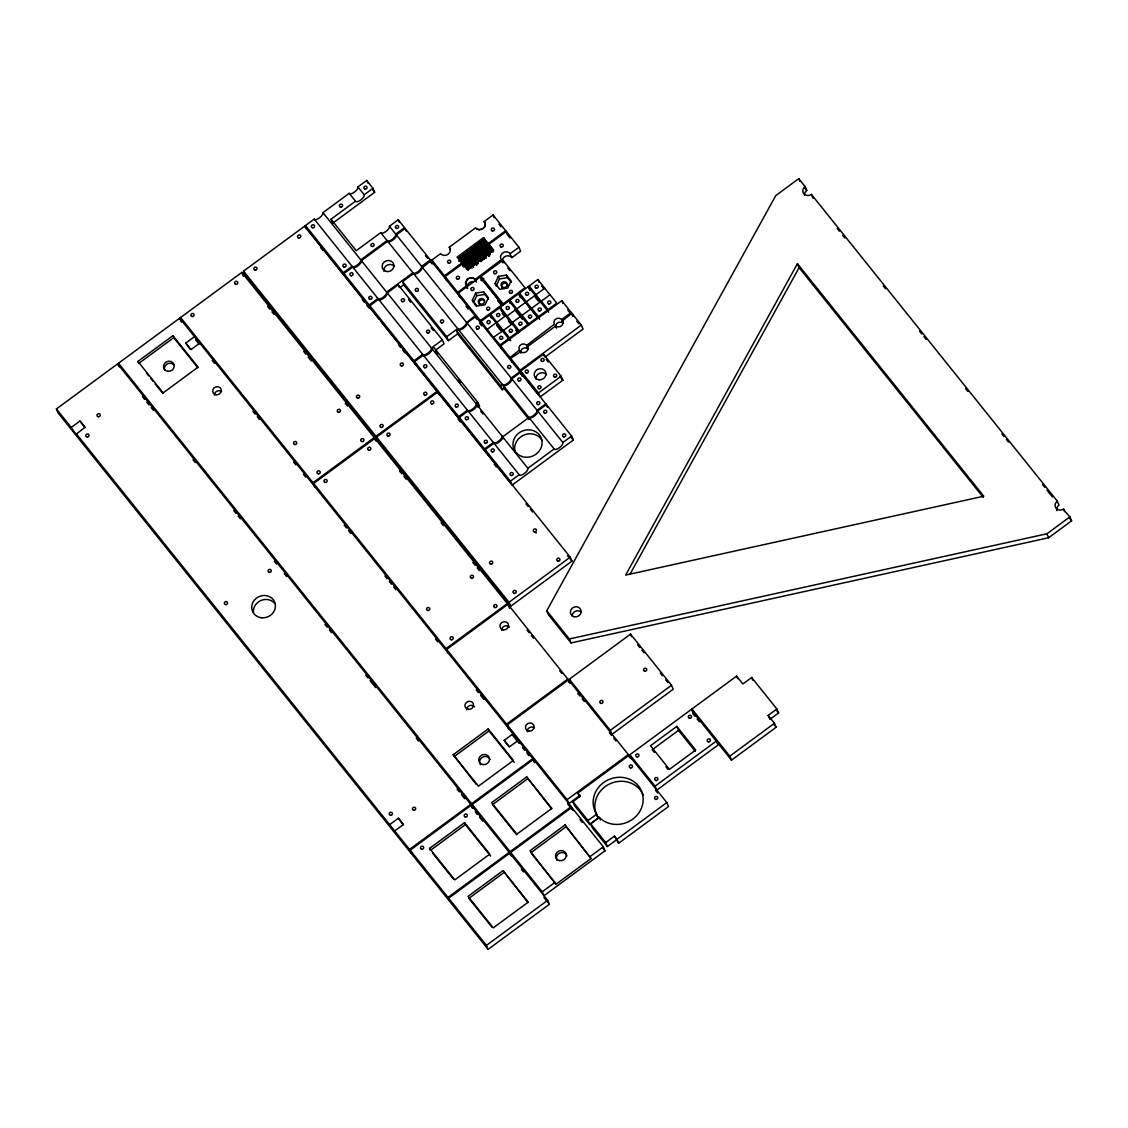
<?xml version="1.0" encoding="UTF-8"?>
<svg xmlns="http://www.w3.org/2000/svg" width="1128" height="1128" viewBox="0 0 1128 1128"><rect width="100%" height="100%" fill="white"/><g stroke="black" fill="none" stroke-linecap="round" stroke-linejoin="round"><path stroke-width="1.5" d="M471.786 277.615L467.26 279.039L465.554 283.678M465.526 282.324L468.035 278.461L473.14 277.953M485.237 224.951C484.871 229.407 478.328 231.437 475.579 227.856L449.282 247.215L450.41 249.866M485.294 224.5L485.223 223.612M460.012 257.254L482.939 240.151L487.677 246.059L464.172 263.628L459.04 257.762L460.012 257.254L464.651 263.275M492.146 251.516L488.353 246.806L464.482 264.375L468.374 269.07M472.378 300.175L475.663 293.083L483.658 291.856L488.353 297.721L485.068 304.8L477.074 306.026L472.378 300.175L473.478 302.755L476.763 295.663L475.663 293.083M495.107 283.424L498.407 276.346L506.401 275.119L511.097 280.971L507.797 288.063L499.817 289.29L495.107 283.424L496.207 286.004L499.507 278.926L498.407 276.346M805.068 186.515A5.457 5.005 -23.1 0 0 803.841 193.663A5.457 5.005 -23.1 0 0 811.37 194.368L1057.317 501.156L1056.626 501.706A5.457 5.005 -23.1 0 0 1063.154 509.292L1069.908 516.864L1071.6 520.84L1048.617 537.76L571.036 642.932L548.434 614.732L546.742 610.77L775.782 195.567L798.765 178.647L805.068 186.515L806.76 190.477A5.457 5.005 -23.1 0 0 804.546 195.243M797.411 263.712L625.645 575.083L983.799 496.207L797.411 263.712L799.103 267.674L983.306 497.434M629.889 574.434L799.103 267.674M473.407 256.832L468.67 250.938M478.653 252.968L473.915 247.074M483.898 249.105L479.174 243.211M478.822 252.63L474.169 246.623M487.268 246.637L482.671 240.631M459.392 296.283L457.7 292.307L445.095 276.572L462.466 263.783L467.189 269.677L493.726 250.148L488.988 244.24L506.303 231.494L518.922 247.229L520.614 251.191L511.872 257.635L511.252 256.958A5.457 5.005 -23.1 0 0 502.129 261.259M394.701 830.941L389.654 824.653L398.395 818.209L403.443 824.497L394.701 830.941L409.52 849.426L411.212 853.402L58.092 412.933L56.4 408.956L117.622 363.879L547.658 900.299L549.364 904.275L488.142 949.353L450.312 902.16L448.62 898.198L509.828 853.106L510.956 855.757M120.188 367.206L118.496 363.23L179.704 318.152L571.29 806.59L572.982 810.567M182.285 321.48L180.579 317.504L241.801 272.426L374.214 437.594L375.356 440.244M243.549 271.129L304.772 226.051L437.185 391.233L375.976 436.31L377.668 440.272L245.241 275.105L243.549 271.129L375.976 436.31M342.827 274.005L307.168 229.506L305.462 225.529L314.218 219.1A5.457 2.087 -38.7 0 0 319.435 217.859A5.457 2.087 -38.7 0 0 322.961 212.656L349.229 193.311L355.743 201.517A5.457 2.087 -38.7 0 0 361.002 199.755A5.457 2.087 -38.7 0 0 364.288 194.89L357.914 186.91L366.685 180.452L372.987 188.32L374.679 192.296L332.704 223.203L331.012 219.227L355.531 201.179M137.912 361.439L172.894 335.679L198.119 367.136L163.137 392.896L137.912 361.439L138.758 363.413L173.74 337.653L172.894 335.679M364.217 194.777L372.987 188.32M85.009 427.286L76.267 434.111L74.448 432.221L71.233 427.456L79.961 420.998L85.093 427.582L79.975 421.026M190.153 349.172L185.782 343.067L194.524 336.637L199.656 343.222L190.914 349.666M395.745 234.102L404.515 227.644L398.212 219.777L389.442 226.249L395.815 234.229A5.457 2.087 -38.7 0 1 392.53 239.08A5.457 2.087 -38.7 0 1 387.271 240.856L380.756 232.636L356.236 250.698L331.012 219.227M344.999 276.698L343.307 272.722L352.049 266.293A5.457 2.087 -38.7 0 0 357.266 265.052A5.457 2.087 -38.7 0 0 360.791 259.849L387.059 240.504M343.927 273.512L369.152 304.983L370.844 308.945L345.619 277.488L343.927 273.512L352.712 267.054A5.428 2.073 -38.7 0 0 357.9 265.841A5.428 2.073 -38.7 0 0 361.397 260.653L387.679 241.293A5.428 2.073 -38.7 0 0 392.882 240.081A5.428 2.073 -38.7 0 0 396.379 234.892L405.121 228.448L430.346 259.919L432.038 263.882L429.853 261.146M369.152 304.983L377.922 298.511A5.428 2.073 -38.7 0 0 383.125 297.298A5.428 2.073 -38.7 0 0 386.622 292.11L412.904 272.75A5.428 2.073 -38.7 0 0 418.107 271.538A5.428 2.073 -38.7 0 0 421.604 266.349L430.346 259.919M379.022 319.139L371.479 309.735L369.787 305.758L378.543 299.315L422.986 354.756A5.457 2.087 -38.7 0 0 428.344 352.81A5.457 2.087 -38.7 0 0 431.432 348.002L442.345 339.895L398.212 284.834L387.256 292.899A5.457 2.087 -38.7 0 1 384.197 297.75A5.457 2.087 -38.7 0 1 378.853 299.695L378.543 299.315M448.38 340.656L404.247 285.61L402.555 281.633L413.497 273.568L457.644 328.629L446.688 336.694L448.38 340.656L457.855 333.691M413.497 273.568L413.511 273.639A5.457 2.087 -38.7 0 0 418.248 272.666A5.457 2.087 -38.7 0 0 422.309 267.688L430.981 260.695L521.827 374.144L520.135 370.181L510.674 358.38L520.657 351.682A4.371 4.004 -23.1 0 0 527.58 346.578L555.681 325.964A4.371 4.004 -23.1 0 0 562.534 320.747L571.882 313.288L581.343 325.09L583.035 329.066L545.473 356.73M433.547 264.022L431.855 260.06L440.597 253.617L441.217 254.293A5.457 5.005 -23.1 0 0 449.55 247.525L449.282 247.215M485.392 224.105L484.264 221.469L493.063 214.969L505.682 230.704L507.374 234.68M400.059 287.443L404.219 284.369M483.574 237.599L485.266 241.575L490.003 247.469L488.311 243.493L483.574 237.599L457.051 257.142L461.775 263.036L463.467 267.012M458.743 261.104L460.055 260.145L459.04 257.762M485.266 241.575L483.954 242.534L482.939 240.151M446.152 279.758L444.46 275.782L461.775 263.036M488.311 243.493L505.682 230.704M446.787 280.548L445.095 276.572M457.7 292.307L466.513 285.821L465.469 282.634M511.872 257.635L509.56 252.982A5.457 5.005 -23.1 0 0 501.227 259.764L475.184 279.434L476.312 282.085M510.166 253.673L518.922 247.229M460.027 297.059L458.335 293.097L480.204 276.994L502.27 304.518L480.401 320.62L482.093 324.596M481.078 276.346L502.933 260.244L524.999 287.781L503.144 303.883L481.078 276.346L482.77 280.322L502.736 305.223M481.036 280.35L483.799 278.306M381.165 321.818L415.626 364.795L413.92 360.819L422.69 354.375M457.644 328.699A5.457 2.087 -38.7 0 0 462.381 327.726A5.457 2.087 -38.7 0 0 466.442 322.749L475.114 315.755L476.242 318.406M416.246 365.585L414.554 361.609L423.296 355.165A5.457 2.087 -38.7 0 0 428.527 353.938A5.457 2.087 -38.7 0 0 432.052 348.721L433.801 347.438L477.934 402.499L479.626 406.475L476.397 402.442M505.09 387.722L502.341 389.752L458.194 334.692L456.502 330.716L458.25 329.432A5.457 2.087 -38.7 0 0 463.481 328.192A5.457 2.087 -38.7 0 0 467.006 322.989L475.748 316.545L476.876 319.196M435.916 349.849L444.037 343.857L442.345 339.895M482.728 325.386L481.036 321.409L489.778 314.966L510.209 340.586M492.344 318.293L490.652 314.331L499.394 307.888L518.781 332.182M501.974 311.215L500.268 307.239L509.024 300.795L528.397 325.104M509.898 300.161L518.64 293.717L530.71 308.959L521.869 315.473L509.898 300.161L511.59 304.123M538.028 318.011L521.206 297.045L519.514 293.068L528.256 286.625L548.687 312.244M529.131 285.99L537.873 279.547L549.956 294.789L541.116 301.303L529.131 285.99L530.823 289.952M487.338 329.277L496.08 322.834L502.51 331.082L493.317 337.385L481.036 321.409M496.954 322.185L505.711 315.755L512.126 323.99L503.271 330.518L490.652 314.331M507.205 315.896L515.961 309.453L521.094 316.051L512.253 322.552L500.268 307.239M516.836 308.804L525.577 302.374M526.452 301.726L535.194 295.282L540.326 301.881L531.499 308.395L519.514 293.068M536.068 294.634L544.81 288.204M314.698 486.647L313.006 482.685L374.214 437.594M501.65 348.975L499.958 344.999L508.7 338.569M510.702 340.571L509.574 337.921L518.316 331.477M527.932 324.399L519.19 330.842L512.253 322.185M539.565 319.309L538.437 316.672L547.179 310.228M315.332 487.437L313.64 483.461L374.849 438.383L507.276 603.565L446.053 648.642L447.745 652.619M376.597 437.1L437.819 392.008L570.232 557.19L571.924 561.166L510.716 606.244L378.289 441.062L376.597 437.1L509.024 602.267L510.716 606.244M502.27 349.765L500.578 345.788L561.8 300.711L571.261 312.512L572.953 316.474M511.731 361.566L510.039 357.59L519.359 350.075A4.371 4.004 -23.1 0 1 526.297 344.971L527.989 348.933A4.371 4.004 -23.1 0 0 520.544 352.035M526.621 345.379L554.313 324.258A4.371 4.004 -23.1 0 1 561.335 319.252L563.027 323.228A4.371 4.004 -23.1 0 0 555.625 327.247M561.603 319.619L571.261 312.512M520.135 370.181L581.343 325.09M417.332 366.924L460.393 420.645L458.701 416.669L467.443 410.225A5.457 2.087 -38.7 0 0 472.66 408.999A5.457 2.087 -38.7 0 0 476.185 403.782L477.934 402.499M502.341 389.752L500.649 385.776L502.397 384.493A5.457 2.087 -38.7 0 0 507.614 383.252A5.457 2.087 -38.7 0 0 511.139 378.049L519.881 371.606L521.009 374.256M520.755 370.957L543.499 354.22L561.152 376.244L562.844 380.206L540.115 396.957L538.423 392.981L520.755 370.957L522.447 374.933L539.071 395.66M459.322 417.459L484.546 448.916L486.238 452.892L461.014 421.421L459.322 417.459L468.106 410.987A5.428 2.073 -38.7 0 0 473.295 409.774A5.428 2.073 -38.7 0 0 476.791 404.599L502.016 436.057L503.144 438.707M528.877 419.32L504.752 389.216L503.06 385.254A5.457 2.087 -38.7 0 0 508.277 384.014A5.457 2.087 -38.7 0 0 511.802 378.811L520.572 372.353L545.797 403.81L546.925 406.461M538.423 392.981L561.152 376.244M484.546 448.916L493.317 442.458A5.428 2.073 -38.7 0 0 498.52 441.245A5.428 2.073 -38.7 0 0 502.016 436.057M503.06 385.254L528.271 416.711A5.457 2.087 -38.7 0 0 533.502 415.485A5.457 2.087 -38.7 0 0 537.027 410.268L545.797 403.81M485.181 449.705L493.951 443.248A5.428 2.073 -38.7 0 0 499.14 442.021A5.428 2.073 -38.7 0 0 502.637 436.846L528.905 417.501A5.457 2.087 -38.7 0 0 534.122 416.26A5.457 2.087 -38.7 0 0 537.647 411.057L546.431 404.599L571.642 436.057L573.334 440.033L512.098 485.139L510.406 481.162L485.181 449.705L486.873 453.667L510.998 483.771M510.406 481.162L519.176 474.705A5.428 2.073 -38.7 0 0 524.365 473.492A5.428 2.073 -38.7 0 0 527.862 468.303L554.13 448.958A5.457 2.087 -38.7 0 0 559.347 447.731A5.457 2.087 -38.7 0 0 562.872 442.529L571.642 436.057M509.024 602.267L570.232 557.19M448.38 653.394L446.688 649.432L507.896 604.34L567.807 679.07L569.499 683.046M453.202 754.717L488.184 728.956L513.409 760.413L478.427 786.174L453.202 754.717L475.974 784.059M454.048 756.691L489.03 730.93L488.184 728.956M508.277 728.124L506.585 724.148L567.807 679.07M508.911 728.914L507.219 724.937L568.441 679.86L628.338 754.576L629.466 757.226M569.316 679.211L630.524 634.133L671.512 685.26L673.204 689.222L611.996 734.314L610.29 730.338L569.316 679.211L571.008 683.187M506.486 743.803L504.244 740.306L512.986 733.863L518.09 740.49L509.334 746.933L507.163 744.691M409.52 849.426L470.743 804.349L472.435 808.311M473.309 807.676L471.617 803.7L532.825 758.622L534.517 762.584M410.155 850.216L447.985 897.409L449.677 901.371L411.847 854.178L410.155 850.216L471.363 805.124L472.491 807.775M473.929 808.452L472.237 804.49L533.459 759.398L534.587 762.049M429.571 848.411L464.553 822.65L489.778 854.122L454.796 879.882L429.571 848.411L430.417 850.399L465.399 824.639L464.553 822.65M526.649 776.924L491.667 802.685L516.892 834.156L551.874 808.395L526.649 776.924L551.62 809.016M527.495 778.912L492.513 804.673L516.638 834.776M610.29 730.338L671.512 685.26M579.947 795.437L568.822 803.63L567.116 799.653L628.338 754.576M579.51 797.017L577.804 793.04L628.973 755.365L666.803 802.558L668.495 806.534L618.652 843.236L614.436 836.116L605.694 842.56L607.386 846.536L616.128 840.092M631.539 758.693L629.847 754.717L691.083 709.625L731.494 760.145L776.135 727.264L774.442 723.288L768.14 715.42L776.882 708.99L751.657 677.519L742.915 683.963L736.612 676.095L691.957 708.976L693.664 712.938M607.386 846.536L592.242 827.656L590.55 823.68L599.236 817.292L599.955 818.054A25.324 23.251 -23.1 0 0 641.395 808.226A25.324 23.251 -23.1 0 0 616.72 777.446A25.324 23.251 -23.1 0 0 596.134 813.302L598.418 818.11L589.732 824.512L574.589 805.632L572.897 801.655L580.328 796.185L577.804 793.04M676.786 726.404L650.518 745.749L669.44 769.352L695.694 750.007L676.786 726.404L678.478 730.38L695.285 751.361M447.985 897.409L509.193 852.317L510.335 854.968M511.774 855.644L510.082 851.682L571.29 806.59M510.702 852.472L571.769 807.493L603.297 846.818L605.003 850.794L543.922 895.759L542.23 891.797L510.702 852.472L512.394 856.434M678.478 730.38L652.21 749.725L654.31 752.348M503.017 870.633L468.035 896.393L493.26 927.865L528.242 902.104L503.017 870.633L527.989 902.71M564.959 825.019L529.977 850.78L556.048 884.225L591.03 858.464L564.959 825.019L591.03 858.464M503.863 872.621L468.881 898.381L491.907 927.103M530.823 852.768L565.805 827.007M589.732 824.512L588.026 820.535L596.782 814.106M655.072 786.188L716.308 741.082L718 745.044L656.764 790.15L655.072 786.188L629.847 754.717M769.832 719.396L778.574 712.952L776.882 708.99M542.23 891.797L555.202 882.237M590.184 856.476L603.297 846.818M618.652 843.236L616.96 839.274L666.803 802.558M731.494 760.145L729.802 756.169L774.442 723.288M488.142 949.353L486.45 945.391L547.658 900.299M546.742 610.77L569.344 638.97L1046.925 533.784L1069.908 516.864M485.153 248.174L480.429 242.28M465.92 262.345L461.183 256.451M468.402 261.767L472.181 266.49M466.654 263.05L470.432 267.773M479.485 252.08L474.761 246.186M475.988 254.66L471.264 248.752M474.239 255.943L469.516 250.049M472.491 257.226L467.767 251.332M472.801 257.212L468.19 251.29M471.053 258.509L466.442 252.587M469.304 259.792L464.68 253.87M467.556 261.09L462.931 255.154M499.507 278.926L507.501 277.699L511.252 282.381M476.763 295.663L484.758 294.436L488.523 299.132M478.512 229.604L477.623 229.337M478.991 229.661L482.347 229.054L484.42 227.179L485.308 224.641L484.264 221.469L485.407 224.091M472.11 277.629L475.184 279.434L474.648 278.842M477.229 229.181L476.439 228.674M473.534 278.108L474.338 278.616M403.189 824.709L398.395 818.209M466.513 285.821L467.626 288.486L466.104 285.271M804.659 187.854L806.76 190.477M837.216 228.476L839.415 231.212M842.715 235.329L844.914 238.064M883.337 286.004L885.536 288.74M919.574 331.195L921.773 333.93M923.959 336.68L926.159 339.415M965.681 388.723L967.88 391.458M1001.918 433.913L1004.117 436.649M1006.317 439.398L1008.502 442.134M1042.54 484.589L1044.739 487.324M1046.939 490.074L1052.424 496.912M1069.485 518.203L1071.6 520.84M498.971 224.19L501.072 226.813M508.009 235.47L510.11 238.093M567.694 309.918L569.795 312.541M576.732 321.198L578.833 323.821M549.858 294.493L556.795 303.15L548.053 309.58L541.116 300.936M541.68 286.145L543.781 288.768M535.208 297.157L538.366 301.091M507.783 268.154L509.884 270.776M493.528 251.756L488.988 244.24M482.84 240.292L487.564 246.186M488.128 247.229L491.921 251.953M487.888 247.427L491.681 252.15M482.431 240.828L487.155 246.722M487.649 247.596L491.427 252.319M482.178 240.983L486.901 246.891M481.867 240.997L486.591 246.891M487.226 247.638L491.117 252.319M481.755 241.025L486.492 246.933M490.412 252.799L486.633 248.075L490.342 252.898M481.162 241.462L485.815 247.469M486.379 248.527L490.172 253.236M480.923 241.914L485.646 247.822M486.14 248.724L489.933 253.433M480.683 242.111L485.407 248.005M485.9 248.879L489.679 253.603M480.119 242.28L484.843 248.188M485.477 248.921L490.313 254.787M480.006 242.323L484.73 248.216M488.664 254.082L484.885 249.358L488.593 254.181M479.414 242.76L484.067 248.766M484.631 249.81L489.369 255.703M531.499 308.014L538.437 316.672M478.935 243.394L483.658 249.302M484.391 250.007L489.129 255.901M484.152 250.176L488.875 256.07M478.681 243.563L483.404 249.457M483.729 250.219L488.565 256.084M530.625 308.663L537.562 317.306L528.806 323.75L521.869 315.107M478.258 243.606L483.094 249.471M482.389 249.937L477.666 244.043L482.319 250.049M483.136 250.656L486.845 255.464M477.412 244.494L482.149 250.388M482.883 251.093L486.661 255.816M477.186 244.691L481.91 250.585M482.643 251.29L486.436 256.014M482.389 251.459L486.182 256.183M476.932 244.846L481.656 250.754M485.872 256.183L482.079 251.473L485.759 256.225M476.509 244.889L481.346 250.768M475.917 245.326L480.641 251.234M481.388 251.939L486.041 257.945M475.833 245.439L480.57 251.332M475.663 245.777L480.401 251.685M481.134 252.39L485.872 258.284M480.895 252.587L484.688 257.297M475.438 245.974L480.161 251.868M480.641 252.742L484.434 257.466M475.184 246.144L479.908 252.037M484.123 257.48L480.331 252.757L484.011 257.508M484.363 259.13L479.64 253.222L484.293 259.228M479.386 253.673L483.165 258.397M479.146 253.87L482.939 258.594M473.689 247.258L478.413 253.166M473.436 247.427L478.159 253.321M478.892 254.04L482.685 258.749M477.849 253.335L473.111 247.441L477.736 253.363M478.483 254.082L482.375 258.763M477.891 254.519L482.615 260.413L477.807 254.618M472.421 247.906L477.074 253.913M477.637 254.97L481.416 259.68M472.167 248.357L476.904 254.251M471.927 248.555L476.665 254.449M477.398 255.154L481.177 259.877M471.687 248.71L476.411 254.618M477.144 255.323L480.937 260.046M476.735 255.365L481.459 261.259M475.396 255.097L470.672 249.189L475.325 255.196M476.129 255.802L480.866 261.696M470.418 249.641L475.156 255.548M475.889 256.253L479.668 260.977M470.179 249.838L474.916 255.746M475.649 256.451L479.428 261.16M475.396 256.606L479.189 261.329M469.939 250.007L474.662 255.901M475.085 256.62L478.878 261.343M474.973 256.648L478.765 261.372M468.924 250.487L473.647 256.38L468.839 250.585M474.38 257.085L478.089 261.907M474.141 257.536L477.919 262.26M473.901 257.734L477.68 262.457M468.43 251.135L473.168 257.029M473.647 257.903L477.44 262.613M473.337 257.903L478.075 263.811L473.224 257.945M514.918 310.017L522.278 319.196M472.632 258.382L476.425 263.092L472.561 258.481M467.175 251.77L471.828 257.776M472.392 258.834L476.171 263.543M466.921 252.221L471.659 258.115M472.153 259.017L476.876 264.925M466.682 252.418L471.419 258.312M471.899 259.186L476.636 265.08M466.118 252.587L470.855 258.495L466.019 252.616M471.476 259.228L476.326 265.094M470.884 259.666L474.676 264.389M465.427 253.053L470.08 259.059M470.813 259.764L474.592 264.488M470.644 260.117L474.423 264.84M465.173 253.504L469.911 259.412M464.933 253.701L469.671 259.609M470.404 260.314L474.183 265.038M470.15 260.469L473.929 265.193M464.369 253.885L469.107 259.778M469.727 260.512L473.619 265.207M464.271 253.913L468.994 259.807M469.135 260.949L472.928 265.672M463.678 254.35L468.402 260.244M469.065 261.061L472.844 265.771M463.594 254.449L468.317 260.356M468.895 261.4L473.619 267.308M463.425 254.801L468.162 260.695M463.185 254.998L467.923 260.892M468.656 261.597L472.435 266.321M468.092 261.781L471.871 266.49L467.979 261.809M462.522 255.196L467.344 261.061M546.234 359.479L548.307 362.074M559.728 376.329L562.844 380.206M461.93 255.633L466.654 261.527M467.387 262.246L472.04 268.238M461.846 255.746L466.569 261.64M497.659 300.626L500.804 304.56M461.676 256.084L466.4 261.978M467.147 262.697L470.926 267.406M466.907 262.894L470.686 267.604M461.437 256.282L466.174 262.175M466.343 263.064L470.122 267.787M460.774 256.493L465.596 262.359M466.231 263.092L470.024 267.815M465.638 263.529L469.347 268.351M460.168 256.916L464.821 262.923M465.399 263.98L469.177 268.704M465.159 264.178L468.938 268.901M459.688 257.565L464.426 263.473M459.434 257.734L464.172 263.628M464.905 264.347L468.684 269.056M460.055 260.145L464.778 266.039L463.763 263.656M468.303 270.325L464.454 264.403M502.143 313.161L504.244 315.784M508.446 321.029L510.547 323.651M515.806 330.208L517.907 332.83M503.271 330.053L509.574 337.921M496.729 325.498L500.931 330.744M474.409 303.925L476.298 306.266M431.855 260.06L444.46 275.782M458.335 293.097L480.401 320.62M493.641 337.145L499.958 344.999M500.578 345.788L510.039 357.59M372.578 189.673L374.679 192.296M425.453 255.675L427.653 258.411M466.047 306.308L468.19 308.987M479.597 323.2L481.741 325.893M571.149 437.297L573.334 440.033M396.379 234.892L421.604 266.349M422.21 267.153L466.357 322.213M467.006 322.989L511.139 378.049M511.802 378.811L537.027 410.268M537.647 411.057L562.872 442.529M776.388 710.217L778.574 712.952M387.679 241.293L412.904 272.75M458.25 329.432L502.397 384.493M528.905 417.501L554.13 448.958M774.034 724.641L776.135 727.264M456.502 330.716L500.649 385.776M402.555 281.633L446.688 336.694M408.519 299.54L410.662 302.233M431.122 327.74L433.279 330.433M435.493 351.414L437.636 354.093M458.095 379.614L460.252 382.293M322.961 212.656L360.791 259.849M361.397 260.653L386.622 292.11M387.299 292.942L431.432 348.002M432.052 348.721L476.185 403.782M502.637 436.846L527.862 468.303M480.669 411.297L482.869 414.032M314.218 219.1L352.049 266.293M352.712 267.054L377.922 298.511M423.296 355.165L467.443 410.225M468.106 410.987L493.317 442.458M493.951 443.248L519.176 474.705M305.462 225.529L343.307 272.722M369.787 305.758L413.92 360.819M414.554 361.609L458.701 416.669M691.957 708.976L729.802 756.169M320.69 247.765L322.876 250.501M362.271 299.639L364.457 302.374M366.656 305.096L368.842 307.831M398.395 344.689L400.581 347.424M402.766 350.145L404.952 352.881M458.123 419.193L460.309 421.914M494.233 464.242L496.419 466.964M525.972 503.821L528.158 506.557M530.343 509.292L532.529 512.013M567.553 555.695L571.924 561.166M637.616 644.821L639.773 647.514M641.931 650.207L644.088 652.9M660.261 673.078L662.418 675.771M665.661 679.803L667.818 682.496M692.789 713.587L694.975 716.322M697.174 719.058L699.36 721.793M665.872 766.772L667.973 769.381M267.576 306.421L269.761 309.157M271.947 311.878L274.132 314.613M303.686 351.471L305.871 354.206M308.057 356.927L311.342 361.031M345.267 403.345L347.466 406.08M399.524 471.025L401.709 473.746M403.909 476.481L406.094 479.217M441.118 522.899L443.304 525.62M472.844 562.477L475.043 565.213M477.229 567.948L479.414 570.669M527.016 630.058L529.201 632.766M531.373 635.487L533.558 638.208M559.699 670.808L561.871 673.529M577.747 693.339L579.933 696.046M582.104 698.768L584.29 701.489M609.346 732.735L611.517 735.456M613.702 738.163L615.874 740.885M655.523 790.347L657.694 793.04M614.436 836.116L616.96 839.274M572.897 801.655L588.026 820.535M590.55 823.68L605.694 842.56M180.579 317.504L313.006 482.685M313.64 483.461L446.053 648.642M446.688 649.432L506.585 724.148M507.219 724.937L567.116 799.653M195.708 339.951L199.007 344.068M212.205 360.537L214.405 363.286M252.912 411.311L255.111 414.061M257.311 416.796L259.51 419.546M293.604 462.085L295.804 464.821M303.502 474.423L305.716 477.172M344.209 525.197L346.409 527.946M348.608 530.696L350.808 533.431M384.916 575.971L387.115 578.72M389.315 581.456L391.515 584.205M393.714 586.955L395.914 589.69M435.521 639.097L437.72 641.832M476.213 689.857L478.413 692.606M480.613 695.356L483.912 699.473M512.521 735.146L519.12 743.38M522.419 747.497L524.619 750.233M526.818 752.982L529.018 755.732M567.581 803.827L571.91 809.213M579.989 819.605L582.161 822.312M602.817 848.073L605.003 850.794M185.782 343.067L190.829 349.37M504.244 740.306L509.25 746.553M173.74 337.653L197.865 367.756M489.03 730.93L514.255 762.401M146.443 373.001L148.628 375.737M150.828 378.472L153.013 381.208M155.213 383.943L162.883 393.517M531.923 854.136L556.048 884.225M118.496 363.23L471.617 803.7M472.237 804.49L510.082 851.682M142.41 396.661L144.61 399.411M146.809 402.146L149.009 404.896M151.208 407.631L153.408 410.38M193.015 459.773L195.214 462.522M233.722 510.547L235.921 513.296M238.121 516.046L240.32 518.781M274.414 561.321L276.614 564.071M284.327 573.673L286.526 576.422M325.019 624.447L327.219 627.182M329.418 629.932L331.618 632.681M365.726 675.207L367.925 677.956M370.125 680.706L375.624 687.558M416.331 738.332L418.53 741.082M457.023 789.106L459.223 791.842M461.422 794.591L464.722 798.709M475.226 811.793L477.384 814.501M479.541 817.194L482.784 821.24M521.249 869.209L523.42 871.916M543.95 897.535L549.364 904.275M465.399 824.639L490.624 856.11M432.616 853.135L453.442 879.135M56.4 408.956L71.219 427.441M76.253 433.73L389.654 824.653M448.62 898.198L486.45 945.391M598.418 818.11L597.826 817.264A25.324 23.251 -23.1 0 1 609.458 784.03A25.324 23.251 -23.1 0 1 643.242 795.127M389.442 226.249L389.512 226.361A5.457 2.087 -38.7 0 1 386.227 231.212A5.457 2.087 -38.7 0 1 380.968 232.988L380.756 232.636M357.914 186.91L357.985 187.036A5.457 2.087 -38.7 0 1 354.7 191.887A5.457 2.087 -38.7 0 1 349.44 193.663L349.229 193.311M484.829 222.343L485.153 223.217M465.934 284.933L465.61 284.073M1063.577 508.968L1064.705 511.618M1057.317 501.156L1059.009 505.132L1058.318 505.682A5.457 5.005 -23.1 0 0 1056.936 510.66M1046.925 533.784L1048.617 537.76M811.37 194.368L813.062 198.345M798.765 178.647L799.893 181.298M768.14 715.42L769.268 718.071M751.657 677.519L752.785 680.17M736.612 676.095L737.74 678.746M571.882 313.288L573.024 315.939M561.8 300.711L562.928 303.361M562.237 320.394L563.365 323.045M537.873 279.547L539.015 282.197M555.3 325.513L556.428 328.163M506.303 231.494L507.445 234.145M528.256 286.625L529.948 290.601M493.063 214.969L494.191 217.619M518.64 293.717L520.332 297.679M543.499 354.22L544.627 356.871M502.933 260.244L504.061 262.894M501.495 260.06L502.623 262.711M506.401 275.119L507.501 277.699M488.353 246.806L489.369 249.189M509.024 300.795L510.152 303.446M527.255 346.169L528.383 348.806M546.431 404.599L547.559 407.25M519.684 350.484L520.826 353.134M480.204 276.994L481.896 280.957M520.572 372.353L522.264 376.329M630.524 634.133L631.652 636.77M483.658 291.856L484.758 294.436M510.674 358.38L512.366 362.342M489.778 314.966L490.906 317.617M528.271 416.711L529.399 419.362M462.466 263.783L463.594 266.434M430.981 260.695L432.109 263.346M405.121 228.448L406.249 231.099M628.973 755.365L630.101 758.016M398.212 219.777L399.34 222.427M476.791 404.599L477.919 407.236M569.344 638.97L571.036 642.932M366.685 180.452L367.813 183.103M568.441 679.86L569.569 682.496M398.212 284.834L399.34 287.485M437.819 392.008L438.947 394.659M599.236 817.292L600.364 819.929M507.896 604.34L509.588 608.316M571.769 807.493L572.911 810.144M304.772 226.051L305.899 228.702M374.849 438.383L375.976 441.034M241.801 272.426L243.493 276.388M179.704 318.152L181.397 322.114M117.622 363.879L118.75 366.515M515.693 453.357A14.734 13.536 -23.1 0 1 523.265 435.366A14.734 13.536 -23.1 0 1 542.23 440.611M383.83 271.101A6.007 5.513 -23.1 0 1 394.419 266.349M535.885 379.121A6.007 5.513 -23.1 0 1 546.586 374.679M572.079 615.817A5.457 5.005 -23.1 0 1 581.484 612.166M479.851 305.011A3.13 2.876 -23.1 0 1 480.049 300.626A3.13 2.876 -23.1 0 1 484.645 301.106M502.594 288.26A3.13 2.876 -23.1 0 1 503.483 283.438A3.13 2.876 -23.1 0 1 507.826 285.793M535.983 532.994A1.636 1.509 -23.1 0 1 536.392 532.881M164.674 370.351A5.457 5.005 -23.1 0 1 174.079 365.035M480.584 764.699A5.457 5.005 -23.1 0 1 482.502 757.184A5.457 5.005 -23.1 0 1 490.06 759.496M214.433 395.223A4.371 4.004 -23.1 0 1 221.567 391.472M466.654 709.907A4.371 4.004 -23.1 0 1 474.493 706.805M501.65 630.439A4.371 4.004 -23.1 0 1 509.433 627.196M527.199 731.705A4.371 4.004 -23.1 0 1 534.221 727.743M557.105 860.41A5.457 5.005 -23.1 0 1 559.714 853.036A5.457 5.005 -23.1 0 1 566.989 855.983M253.447 612.349A11.999 11.026 -23.1 0 1 261.132 600.392A11.999 11.026 -23.1 0 1 274.922 603.593M467.359 288.331A5.457 5.005 -23.1 0 1 473.816 281.605M510.533 332.281A1.636 1.509 -23.1 0 0 512.309 330.137A1.636 1.509 -23.1 0 0 509.532 329.884A1.636 1.509 -23.1 0 0 510.533 332.281M497.927 316.559A1.636 1.509 -23.1 0 0 499.69 314.416A1.636 1.509 -23.1 0 0 496.926 314.148A1.636 1.509 -23.1 0 0 497.927 316.559M656.031 780.548A1.636 1.509 -23.1 0 0 657.793 778.405A1.636 1.509 -23.1 0 0 655.03 778.137A1.636 1.509 -23.1 0 0 656.031 780.548M708.525 741.886A1.636 1.509 -23.1 0 0 710.302 739.742A1.636 1.509 -23.1 0 0 707.538 739.475A1.636 1.509 -23.1 0 0 708.525 741.886M637.109 756.944A1.636 1.509 -23.1 0 0 638.885 754.801A1.636 1.509 -23.1 0 0 636.121 754.547A1.636 1.509 -23.1 0 0 637.109 756.944M689.617 718.282A1.636 1.509 -23.1 0 0 691.379 716.139A1.636 1.509 -23.1 0 0 688.616 715.885A1.636 1.509 -23.1 0 0 689.617 718.282M630.651 767.971A1.636 1.509 -23.1 0 0 632.413 765.827A1.636 1.509 -23.1 0 0 629.65 765.56A1.636 1.509 -23.1 0 0 630.651 767.971M655.861 799.428A1.636 1.509 -23.1 0 0 657.638 797.284A1.636 1.509 -23.1 0 0 654.874 797.017A1.636 1.509 -23.1 0 0 655.861 799.428M511.336 475.522A1.636 1.509 -23.1 0 0 513.141 473.407A1.636 1.509 -23.1 0 0 510.378 473.111A1.636 1.509 -23.1 0 0 511.336 475.522M492.231 451.905A1.636 1.509 -23.1 0 0 494.275 449.987A1.636 1.509 -23.1 0 0 491.596 449.367A1.636 1.509 -23.1 0 0 492.231 451.905M563.859 436.86A1.636 1.509 -23.1 0 0 565.636 434.717A1.636 1.509 -23.1 0 0 562.872 434.463A1.636 1.509 -23.1 0 0 563.859 436.86M544.951 413.271A1.636 1.509 -23.1 0 0 546.713 411.128A1.636 1.509 -23.1 0 0 543.95 410.86A1.636 1.509 -23.1 0 0 544.951 413.271M521.77 456.459A14.734 13.536 -23.1 0 0 541.99 441.118A14.734 13.536 -23.1 0 0 518.838 433.053A14.734 13.536 -23.1 0 0 521.77 456.459M370.111 299.343A1.636 1.509 -23.1 0 0 371.887 297.2A1.636 1.509 -23.1 0 0 369.124 296.932A1.636 1.509 -23.1 0 0 370.111 299.343M351.203 275.74A1.636 1.509 -23.1 0 0 352.965 273.596A1.636 1.509 -23.1 0 0 350.202 273.343A1.636 1.509 -23.1 0 0 351.203 275.74M385.762 271.34A6.007 5.513 -23.1 0 0 393.898 264.981A6.007 5.513 -23.1 0 0 384.408 261.837A6.007 5.513 -23.1 0 0 385.762 271.34M539.142 379.812A6.007 5.513 -23.1 0 0 545.628 371.944A6.007 5.513 -23.1 0 0 535.49 370.985A6.007 5.513 -23.1 0 0 539.142 379.812M526.522 373.044A1.636 1.509 -23.1 0 0 528.299 370.901A1.636 1.509 -23.1 0 0 525.521 370.647A1.636 1.509 -23.1 0 0 526.522 373.044M542.032 361.425A1.636 1.509 -23.1 0 0 544.105 359.522A1.636 1.509 -23.1 0 0 541.426 358.887A1.636 1.509 -23.1 0 0 542.032 361.425M539.128 388.779A1.636 1.509 -23.1 0 0 540.904 386.636A1.636 1.509 -23.1 0 0 538.141 386.368A1.636 1.509 -23.1 0 0 539.128 388.779M554.877 377.189A1.636 1.509 -23.1 0 0 556.64 375.046A1.636 1.509 -23.1 0 0 553.876 374.778A1.636 1.509 -23.1 0 0 554.877 377.189M574.096 616.72A5.457 5.005 -23.1 0 0 581.047 610.459A5.457 5.005 -23.1 0 0 572.178 608.232A5.457 5.005 -23.1 0 0 574.096 616.72M500.917 339.373A1.636 1.509 -23.1 0 0 502.679 337.23A1.636 1.509 -23.1 0 0 499.916 336.962A1.636 1.509 -23.1 0 0 500.917 339.373M488.297 323.637A1.636 1.509 -23.1 0 0 490.074 321.494A1.636 1.509 -23.1 0 0 487.31 321.226A1.636 1.509 -23.1 0 0 488.297 323.637M471.885 290.446A1.636 1.509 -23.1 0 0 474.014 288.599A1.636 1.509 -23.1 0 0 471.363 287.88A1.636 1.509 -23.1 0 0 471.885 290.446M487.649 310.101A1.636 1.509 -23.1 0 0 489.778 308.268A1.636 1.509 -23.1 0 0 487.127 307.549A1.636 1.509 -23.1 0 0 487.649 310.101M480.669 304.264A3.13 2.876 -23.1 0 0 484.377 300.401A3.13 2.876 -23.1 0 0 479.16 299.498A3.13 2.876 -23.1 0 0 480.669 304.264M494.628 273.695A1.636 1.509 -23.1 0 0 496.743 271.862A1.636 1.509 -23.1 0 0 494.106 271.143A1.636 1.509 -23.1 0 0 494.628 273.695M510.392 293.365A1.636 1.509 -23.1 0 0 512.507 291.517A1.636 1.509 -23.1 0 0 509.87 290.798A1.636 1.509 -23.1 0 0 510.392 293.365M503.412 287.513A3.13 2.876 -23.1 0 0 507.106 283.65A3.13 2.876 -23.1 0 0 501.904 282.761A3.13 2.876 -23.1 0 0 503.412 287.513M466.386 419.644A1.636 1.509 -23.1 0 0 468.43 417.727A1.636 1.509 -23.1 0 0 465.751 417.12A1.636 1.509 -23.1 0 0 466.386 419.644M485.491 443.276A1.636 1.509 -23.1 0 0 487.282 441.147A1.636 1.509 -23.1 0 0 484.532 440.865A1.636 1.509 -23.1 0 0 485.491 443.276M519.091 381.024A1.636 1.509 -23.1 0 0 520.868 378.881A1.636 1.509 -23.1 0 0 518.104 378.613A1.636 1.509 -23.1 0 0 519.091 381.024M538.014 404.614A1.636 1.509 -23.1 0 0 539.776 402.47A1.636 1.509 -23.1 0 0 537.013 402.217A1.636 1.509 -23.1 0 0 538.014 404.614M312.738 227.771A1.636 1.509 -23.1 0 0 314.5 225.614A1.636 1.509 -23.1 0 0 311.737 225.36A1.636 1.509 -23.1 0 0 312.738 227.771M344.096 267.068A1.636 1.509 -23.1 0 0 346.084 265.094A1.636 1.509 -23.1 0 0 343.377 264.558A1.636 1.509 -23.1 0 0 344.096 267.068M365.204 189.123A1.636 1.509 -23.1 0 0 366.981 186.98A1.636 1.509 -23.1 0 0 364.217 186.712A1.636 1.509 -23.1 0 0 365.204 189.123M396.689 228.448A1.636 1.509 -23.1 0 0 398.522 226.347A1.636 1.509 -23.1 0 0 395.773 226.009A1.636 1.509 -23.1 0 0 396.689 228.448M340.726 207.157A1.636 1.509 -23.1 0 0 342.489 205.014A1.636 1.509 -23.1 0 0 339.725 204.746A1.636 1.509 -23.1 0 0 340.726 207.157M372.254 246.482A1.636 1.509 -23.1 0 0 374.017 244.339A1.636 1.509 -23.1 0 0 371.253 244.085A1.636 1.509 -23.1 0 0 372.254 246.482M558.078 561.208A1.636 1.509 -23.1 0 0 559.855 559.065A1.636 1.509 -23.1 0 0 557.091 558.811A1.636 1.509 -23.1 0 0 558.078 561.208M514.255 593.399A1.636 1.509 -23.1 0 0 516.159 591.354A1.636 1.509 -23.1 0 0 513.423 590.931A1.636 1.509 -23.1 0 0 514.255 593.399M431.968 403.909A1.636 1.509 -23.1 0 0 433.744 401.765A1.636 1.509 -23.1 0 0 430.966 401.498A1.636 1.509 -23.1 0 0 431.968 403.909M388.046 436.071A1.636 1.509 -23.1 0 0 390.076 434.139A1.636 1.509 -23.1 0 0 387.383 433.547A1.636 1.509 -23.1 0 0 388.046 436.071M534.601 531.937A1.636 1.509 -23.1 0 0 536.378 529.793A1.636 1.509 -23.1 0 0 533.614 529.525A1.636 1.509 -23.1 0 0 534.601 531.937M490.877 564.141A1.636 1.509 -23.1 0 0 492.654 561.984A1.636 1.509 -23.1 0 0 489.89 561.73A1.636 1.509 -23.1 0 0 490.877 564.141M451.383 639.787A1.636 1.509 -23.1 0 0 453.16 637.644A1.636 1.509 -23.1 0 0 450.396 637.376A1.636 1.509 -23.1 0 0 451.383 639.787M494.797 607.527A1.636 1.509 -23.1 0 0 496.969 605.722A1.636 1.509 -23.1 0 0 494.346 604.946A1.636 1.509 -23.1 0 0 494.797 607.527M325.273 482.474A1.636 1.509 -23.1 0 0 327.049 480.331A1.636 1.509 -23.1 0 0 324.286 480.063A1.636 1.509 -23.1 0 0 325.273 482.474M368.786 450.241A1.636 1.509 -23.1 0 0 370.83 448.324A1.636 1.509 -23.1 0 0 368.151 447.703A1.636 1.509 -23.1 0 0 368.786 450.241M427.907 610.502A1.636 1.509 -23.1 0 0 429.683 608.359A1.636 1.509 -23.1 0 0 426.92 608.105A1.636 1.509 -23.1 0 0 427.907 610.502M471.645 578.297A1.636 1.509 -23.1 0 0 473.407 576.154A1.636 1.509 -23.1 0 0 470.644 575.9A1.636 1.509 -23.1 0 0 471.645 578.297M216.209 394.758A4.371 4.004 -23.1 0 0 221.116 389.174A4.371 4.004 -23.1 0 0 213.784 388.258A4.371 4.004 -23.1 0 0 216.209 394.758M468.501 709.385A4.371 4.004 -23.1 0 0 473.323 703.745A4.371 4.004 -23.1 0 0 465.963 702.927A4.371 4.004 -23.1 0 0 468.501 709.385M483.221 764.601A5.457 5.005 -23.1 0 0 489.214 757.508A5.457 5.005 -23.1 0 0 480.006 756.535A5.457 5.005 -23.1 0 0 483.221 764.601M168.001 371.324A5.457 5.005 -23.1 0 0 173.909 364.175A5.457 5.005 -23.1 0 0 164.688 363.301A5.457 5.005 -23.1 0 0 168.001 371.324M503.553 629.847A4.371 4.004 -23.1 0 0 508.277 624.136A4.371 4.004 -23.1 0 0 500.902 623.431A4.371 4.004 -23.1 0 0 503.553 629.847M529.102 731.127A4.371 4.004 -23.1 0 0 533.826 725.403A4.371 4.004 -23.1 0 0 526.452 724.698A4.371 4.004 -23.1 0 0 529.102 731.127M559.53 860.593A5.457 5.005 -23.1 0 0 566.143 853.995A5.457 5.005 -23.1 0 0 557.119 852.246A5.457 5.005 -23.1 0 0 559.53 860.593M465.244 816.968A1.636 1.509 -23.1 0 0 467.359 815.121A1.636 1.509 -23.1 0 0 464.722 814.416A1.636 1.509 -23.1 0 0 465.244 816.968M421.703 849.215A1.636 1.509 -23.1 0 0 423.592 847.156A1.636 1.509 -23.1 0 0 420.857 846.747A1.636 1.509 -23.1 0 0 421.703 849.215M381.306 427.456A1.636 1.509 -23.1 0 0 383.069 425.312A1.636 1.509 -23.1 0 0 380.305 425.044A1.636 1.509 -23.1 0 0 381.306 427.456M424.72 395.195A1.636 1.509 -23.1 0 0 426.892 393.39A1.636 1.509 -23.1 0 0 424.269 392.614A1.636 1.509 -23.1 0 0 424.72 395.195M255.196 270.142A1.636 1.509 -23.1 0 0 256.958 267.999A1.636 1.509 -23.1 0 0 254.195 267.731A1.636 1.509 -23.1 0 0 255.196 270.142M298.694 237.909A1.636 1.509 -23.1 0 0 300.753 235.992A1.636 1.509 -23.1 0 0 298.074 235.371A1.636 1.509 -23.1 0 0 298.694 237.909M357.83 398.17A1.636 1.509 -23.1 0 0 359.606 396.027A1.636 1.509 -23.1 0 0 356.829 395.759A1.636 1.509 -23.1 0 0 357.83 398.17M401.554 365.966A1.636 1.509 -23.1 0 0 403.33 363.822A1.636 1.509 -23.1 0 0 400.567 363.569A1.636 1.509 -23.1 0 0 401.554 365.966M318.336 473.816A1.636 1.509 -23.1 0 0 320.112 471.673A1.636 1.509 -23.1 0 0 317.349 471.419A1.636 1.509 -23.1 0 0 318.336 473.816M361.75 441.556A1.636 1.509 -23.1 0 0 363.921 439.765A1.636 1.509 -23.1 0 0 361.298 438.989A1.636 1.509 -23.1 0 0 361.75 441.556M192.225 316.517A1.636 1.509 -23.1 0 0 193.988 314.374A1.636 1.509 -23.1 0 0 191.224 314.106A1.636 1.509 -23.1 0 0 192.225 316.517M235.738 284.27A1.636 1.509 -23.1 0 0 237.782 282.367A1.636 1.509 -23.1 0 0 235.103 281.746A1.636 1.509 -23.1 0 0 235.738 284.27M294.859 444.545A1.636 1.509 -23.1 0 0 296.636 442.402A1.636 1.509 -23.1 0 0 293.872 442.134A1.636 1.509 -23.1 0 0 294.859 444.545M338.583 412.34A1.636 1.509 -23.1 0 0 340.36 410.197A1.636 1.509 -23.1 0 0 337.596 409.929A1.636 1.509 -23.1 0 0 338.583 412.34M644.793 671.216A1.636 1.509 -23.1 0 0 646.682 669.172A1.636 1.509 -23.1 0 0 643.961 668.749A1.636 1.509 -23.1 0 0 644.793 671.216M600.942 703.393A1.636 1.509 -23.1 0 0 602.986 701.475A1.636 1.509 -23.1 0 0 600.322 700.855A1.636 1.509 -23.1 0 0 600.942 703.393M424.918 367.77A1.636 1.509 -23.1 0 0 426.765 365.669A1.636 1.509 -23.1 0 0 424.015 365.317A1.636 1.509 -23.1 0 0 424.918 367.77M456.163 407.025A1.636 1.509 -23.1 0 0 458.363 405.276A1.636 1.509 -23.1 0 0 455.768 404.444A1.636 1.509 -23.1 0 0 456.163 407.025M508.897 368.475A1.636 1.509 -23.1 0 0 510.744 366.374A1.636 1.509 -23.1 0 0 507.995 366.036A1.636 1.509 -23.1 0 0 508.897 368.475M477.074 329.08A1.636 1.509 -23.1 0 0 479.287 327.332A1.636 1.509 -23.1 0 0 476.679 326.5A1.636 1.509 -23.1 0 0 477.074 329.08M539.283 311.018A1.636 1.509 -23.1 0 0 541.2 308.987A1.636 1.509 -23.1 0 0 538.465 308.536A1.636 1.509 -23.1 0 0 539.283 311.018M526.55 295.268A1.636 1.509 -23.1 0 0 528.623 293.365A1.636 1.509 -23.1 0 0 525.944 292.73A1.636 1.509 -23.1 0 0 526.55 295.268M529.666 318.096A1.636 1.509 -23.1 0 0 531.584 316.066A1.636 1.509 -23.1 0 0 528.849 315.628A1.636 1.509 -23.1 0 0 529.666 318.096M516.934 302.346A1.636 1.509 -23.1 0 0 518.993 300.443A1.636 1.509 -23.1 0 0 516.328 299.808A1.636 1.509 -23.1 0 0 516.934 302.346M507.431 309.453A1.636 1.509 -23.1 0 0 509.348 307.422A1.636 1.509 -23.1 0 0 506.613 306.985A1.636 1.509 -23.1 0 0 507.431 309.453M519.923 325.16A1.636 1.509 -23.1 0 0 521.996 323.257A1.636 1.509 -23.1 0 0 519.317 322.622A1.636 1.509 -23.1 0 0 519.923 325.16M536.293 288.204A1.636 1.509 -23.1 0 0 538.211 286.174A1.636 1.509 -23.1 0 0 535.476 285.722A1.636 1.509 -23.1 0 0 536.293 288.204M548.786 303.911A1.636 1.509 -23.1 0 0 550.845 302.008A1.636 1.509 -23.1 0 0 548.18 301.373A1.636 1.509 -23.1 0 0 548.786 303.911M261.597 617.763A11.999 11.026 -23.1 0 0 274.682 602.112A11.999 11.026 -23.1 0 0 254.434 600.068A11.999 11.026 -23.1 0 0 261.597 617.763M269.07 572.333A1.636 1.509 -23.1 0 0 271.27 570.571A1.636 1.509 -23.1 0 0 268.661 569.753A1.636 1.509 -23.1 0 0 269.07 572.333M225.628 604.594A1.636 1.509 -23.1 0 0 227.475 602.507A1.636 1.509 -23.1 0 0 224.726 602.155A1.636 1.509 -23.1 0 0 225.628 604.594M390.556 815.304A1.636 1.509 -23.1 0 0 392.332 813.161A1.636 1.509 -23.1 0 0 389.569 812.893A1.636 1.509 -23.1 0 0 390.556 815.304M413.652 810.228A1.636 1.509 -23.1 0 0 415.654 808.268A1.636 1.509 -23.1 0 0 412.961 807.704A1.636 1.509 -23.1 0 0 413.652 810.228M98.347 416.726A1.636 1.509 -23.1 0 0 100.11 414.568A1.636 1.509 -23.1 0 0 97.346 414.314A1.636 1.509 -23.1 0 0 98.347 416.726M87.166 437.029A1.636 1.509 -23.1 0 0 88.943 434.886A1.636 1.509 -23.1 0 0 86.179 434.632A1.636 1.509 -23.1 0 0 87.166 437.029M427.822 333.155A1.636 1.509 -23.1 0 0 429.585 331.012A1.636 1.509 -23.1 0 0 426.821 330.744A1.636 1.509 -23.1 0 0 427.822 333.155M402.597 301.684A1.636 1.509 -23.1 0 0 404.374 299.54A1.636 1.509 -23.1 0 0 401.61 299.287A1.636 1.509 -23.1 0 0 402.597 301.684M416.556 291.405A1.636 1.509 -23.1 0 0 418.333 289.262A1.636 1.509 -23.1 0 0 415.569 288.994A1.636 1.509 -23.1 0 0 416.556 291.405M441.781 322.862A1.636 1.509 -23.1 0 0 443.558 320.719A1.636 1.509 -23.1 0 0 440.794 320.465A1.636 1.509 -23.1 0 0 441.781 322.862M448.634 263.191A1.636 1.509 -23.1 0 0 450.721 261.315A1.636 1.509 -23.1 0 0 448.056 260.653A1.636 1.509 -23.1 0 0 448.634 263.191M492.358 230.986A1.636 1.509 -23.1 0 0 494.445 229.111A1.636 1.509 -23.1 0 0 491.78 228.448A1.636 1.509 -23.1 0 0 492.358 230.986M501.142 247.046A1.636 1.509 -23.1 0 0 503.229 245.157A1.636 1.509 -23.1 0 0 500.564 244.494A1.636 1.509 -23.1 0 0 501.142 247.046M457.418 279.236A1.636 1.509 -23.1 0 0 459.491 277.361A1.636 1.509 -23.1 0 0 456.826 276.698A1.636 1.509 -23.1 0 0 457.418 279.236"/></g></svg>
